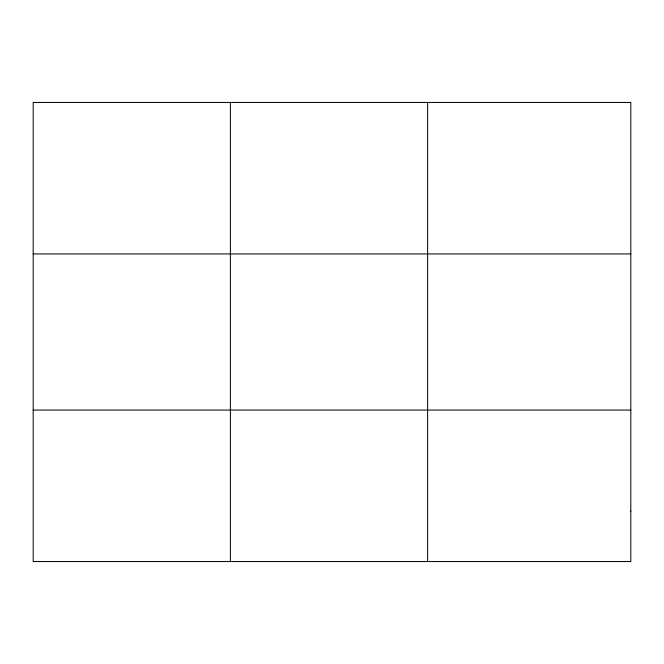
<?xml version="1.0" encoding="UTF-8"?>
<svg xmlns="http://www.w3.org/2000/svg" width="664" height="664" viewBox="0 0 664 664"><rect width="100%" height="100%" fill="white"/><g stroke="black" fill="none" stroke-linecap="round" stroke-linejoin="round"><path stroke-width="1" d="M230.408 561.561L230.408 102.439M427.616 561.561L427.616 102.439M33.2 253.947L630.8 253.947M33.2 410.053L630.8 410.053M630.8 511.056L630.8 561.561L33.2 561.561L33.2 102.439L630.8 102.439L630.8 511.056"/></g></svg>
